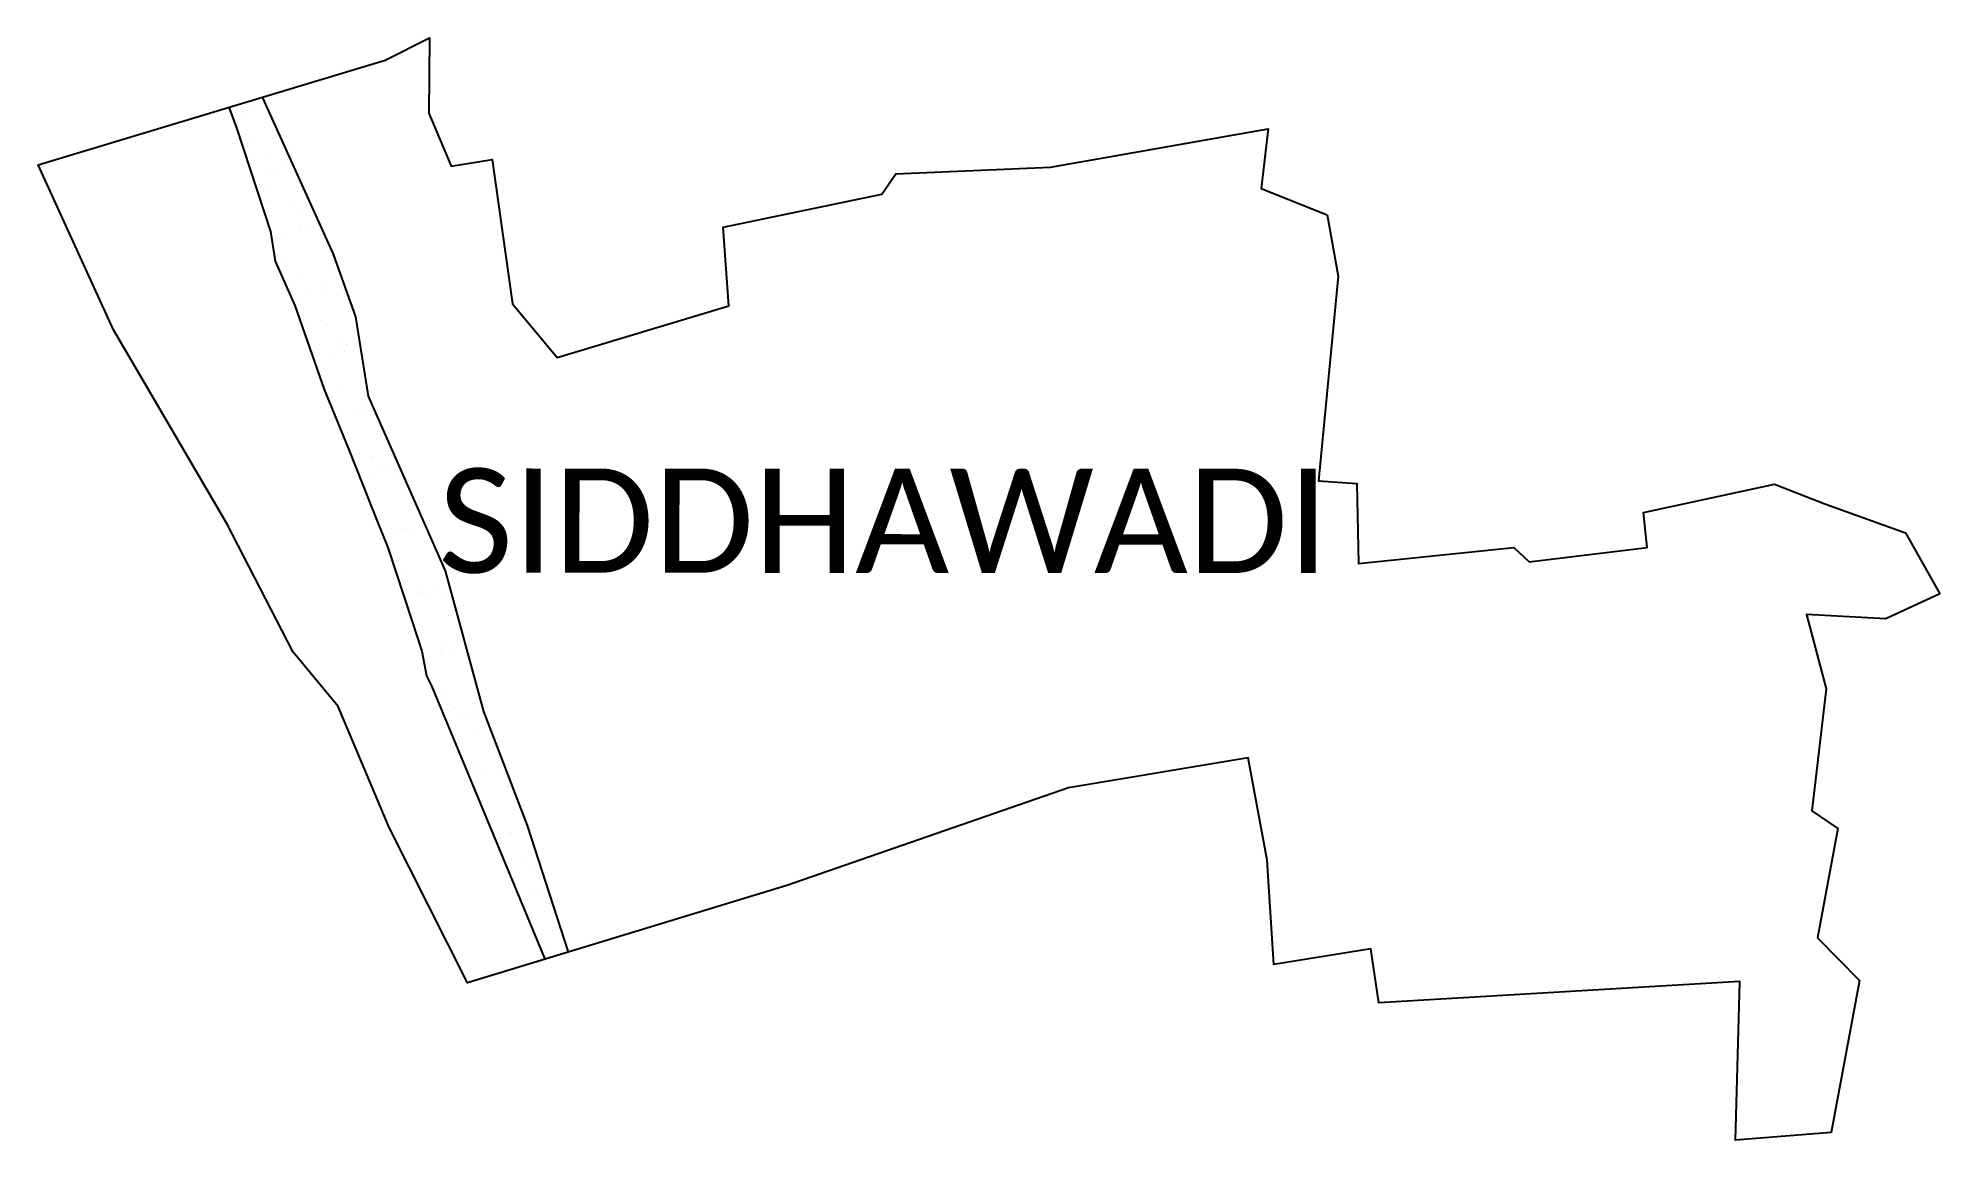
# Model space of a CAD drawing. Header units: metres. Extents: x 353175 to 354739, y 1751298 to 1752204.
import ezdxf

# ---------------------------------------------------------------- set-up
doc = ezdxf.new("R2010")
doc.units = ezdxf.units.M
doc.layers.add('SAND DUNES', color=42, linetype='Continuous')
doc.layers.add('VILLAGE NAME', color=250, linetype='Continuous')

msp = doc.modelspace()

# ---------------------------------------------------------------- linework, layer by layer
at = {"color": 3}
for points in [[(354235.2, 1752058.6), (354244.3, 1752008.3), (354228.3, 1751839.9), (354259.6, 1751837.7), (354261.1, 1751771.7), (354388.9, 1751785), (354401.4, 1751773.3), (354498.4, 1751785.1), (354495.5, 1751813.9), (354603.1, 1751837.2), (354644.5, 1751820.8), (354711, 1751797.1), (354739.2, 1751747), (354694.7, 1751726.3), (354629.4, 1751730), (354645.7, 1751668.8), (354633.9, 1751568.5), (354655.3, 1751553.8), (354638.4, 1751464), (354673.2, 1751428.8), (354649.7, 1751303.9), (354571.2, 1751297.6), (354574.6, 1751428.1), (354277.8, 1751410.4), (354271.1, 1751454.8), (354191.4, 1751441.9), (354185.9, 1751527.9), (354170.3, 1751612), (354022.5, 1751587.2), (353791.1, 1751506.9), (353528.3, 1751426.8), (353464, 1751554.8), (353421.9, 1751654.3), (353385, 1751698.9), (353330.7, 1751804.1), (353237.4, 1751964), (353175.2, 1752099.8), (353460.8, 1752185.9), (353497.1, 1752204.1), (353496.7, 1752142.4), (353514.9, 1752098.7), (353548.7, 1752104.2), (353565.5, 1751985.3), (353602.2, 1751941.3), (353743.2, 1751983.9), (353738.7, 1752048.6), (353869.1, 1752075.5), (353880.6, 1752092.3), (354007.9, 1752097.9), (354186.9, 1752129.3), (354181.1, 1752080.4)], [(354181.1, 1752080.4), (354235.2, 1752058.6)]]:
    msp.add_lwpolyline(points, dxfattribs=at)
at = {"layer": 'SAND DUNES'}
for p, q in [((353332.1, 1752147.1), (353338.3, 1752130.2)), ((353360, 1752154.9), (353359.8, 1752155.5)), ((353418.3, 1752026.2), (353360, 1752154.9)), ((353338.3, 1752130.2), (353366.4, 1752044.9)), ((353366.4, 1752044.9), (353370.3, 1752020.6)), ((353370.3, 1752020.6), (353386.4, 1751984)), ((353436.5, 1751974.8), (353418.3, 1752026.2)), ((353386.4, 1751984), (353410.5, 1751914.9)), ((353447.1, 1751909.4), (353436.5, 1751974.8)), ((353410.5, 1751914.9), (353430.6, 1751866.2)), ((353510.4, 1751765.7), (353447.1, 1751909.4)), ((353430.6, 1751866.2), (353454.7, 1751805.2)), ((353454.7, 1751805.2), (353462.8, 1751784.9)), ((353462.8, 1751784.9), (353482.8, 1751724)), ((353541.7, 1751650), (353510.4, 1751765.7)), ((353482.8, 1751724), (353490.9, 1751699.6)), ((353490.9, 1751699.6), (353494.8, 1751679.3)), ((353494.8, 1751679.3), (353498.9, 1751671.2)), ((353498.9, 1751671.2), (353591.4, 1751447.8)), ((353577.6, 1751556.2), (353541.7, 1751650)), ((353611.4, 1751452.1), (353577.6, 1751556.2)), ((353591.4, 1751447.8), (353591.9, 1751446.2))]:
    msp.add_line(p, q, dxfattribs=at)
at = {"layer": 'SAND DUNES', "linetype": 'Continuous'}
for p, q in [((353343.4, 1752142.7), (353343.4, 1752142.7)), ((353353.8, 1752144.1), (353353.8, 1752144.1)), ((353339.9, 1752125.7), (353339.9, 1752125.7)), ((353348.3, 1752120.3), (353348.3, 1752120.3)), ((353349, 1752098.6), (353349, 1752098.6)), ((353365.1, 1752108.5), (353365.1, 1752108.5)), ((353378.6, 1752100.9), (353378.6, 1752100.9)), ((353361.7, 1752093.3), (353361.7, 1752093.3)), ((353366.4, 1752082.6), (353366.4, 1752082.6)), ((353372.1, 1752094.6), (353372.1, 1752094.6)), ((353364.3, 1752070.2), (353364.3, 1752070.2)), ((353366.2, 1752070), (353366.2, 1752070)), ((353386.2, 1752064.3), (353386.2, 1752064.3)), ((353389.9, 1752060.9), (353389.9, 1752060.9)), ((353379.9, 1752043.9), (353379.9, 1752043.9)), ((353390.3, 1752045.2), (353390.3, 1752045.2)), ((353391.5, 1752049.9), (353391.5, 1752049.9)), ((353394.6, 1752050.7), (353394.6, 1752050.7)), ((353406.6, 1752047.3), (353406.6, 1752047.3)), ((353407.2, 1752044.9), (353407.2, 1752044.9)), ((353371.9, 1752025.4), (353371.9, 1752025.4)), ((353380.3, 1752020), (353380.3, 1752020)), ((353392.6, 1752011.3), (353392.6, 1752011.3)), ((353387.9, 1751989.9), (353387.9, 1751989.9)), ((353398.2, 1751994.5), (353398.2, 1751994.5)), ((353408.6, 1751995.8), (353408.6, 1751995.8)), ((353410.6, 1752000.6), (353410.6, 1752000.6)), ((353420.8, 1751993.4), (353420.8, 1751993.4)), ((353424.9, 1751997.9), (353424.9, 1751997.9)), ((353393.7, 1751972.8), (353393.7, 1751972.8)), ((353396.3, 1751969.9), (353396.3, 1751969.9)), ((353407.7, 1751971.5), (353407.7, 1751971.5)), ((353411.4, 1751968.2), (353411.4, 1751968.2)), ((353416.5, 1751945.1), (353416.5, 1751945.1)), ((353421.9, 1751954.9), (353421.9, 1751954.9)), ((353426.6, 1751950.4), (353426.6, 1751950.4)), ((353426.9, 1751946.4), (353426.9, 1751946.4)), ((353428.7, 1751952.1), (353428.7, 1751952.1)), ((353412.2, 1751919.8), (353412.2, 1751919.8)), ((353423, 1751916.3), (353423, 1751916.3)), ((353434.7, 1751895.6), (353434.7, 1751895.6)), ((353442.5, 1751900.3), (353442.5, 1751900.3)), ((353445.1, 1751897), (353445.1, 1751897)), ((353450, 1751897.5), (353450, 1751897.5)), ((353429.3, 1751878.8), (353429.3, 1751878.8)), ((353432.9, 1751875.4), (353432.9, 1751875.4)), ((353450.3, 1751859.4), (353450.3, 1751859.4)), ((353451.1, 1751858.9), (353451.1, 1751858.9)), ((353458.5, 1751850.2), (353458.5, 1751850.2)), ((353453, 1751846.2), (353453, 1751846.2)), ((353463.4, 1751847.5), (353463.4, 1751847.5)), ((353470.1, 1751841.1), (353470.1, 1751841.1)), ((353473.8, 1751837.7), (353473.8, 1751837.7)), ((353476.4, 1751838.8), (353476.4, 1751838.8)), ((353452.3, 1751820.4), (353452.3, 1751820.4)), ((353471.2, 1751796.8), (353471.2, 1751796.8)), ((353474.5, 1751800), (353474.5, 1751800)), ((353477.6, 1751800.3), (353477.6, 1751800.3)), ((353481.7, 1751798.1), (353481.7, 1751798.1)), ((353471.8, 1751766.6), (353471.8, 1751766.6)), ((353478.7, 1751761.7), (353478.7, 1751761.7)), ((353489.5, 1751747.4), (353489.5, 1751747.4)), ((353490.4, 1751749.9), (353490.4, 1751749.9)), ((353491.7, 1751748.3), (353491.7, 1751748.3)), ((353495.3, 1751744.9), (353495.3, 1751744.9)), ((353499.9, 1751748.7), (353499.9, 1751748.7)), ((353506.9, 1751743.8), (353506.9, 1751743.8)), ((353512.7, 1751728.9), (353512.7, 1751728.9)), ((353506.4, 1751699.8), (353506.4, 1751699.8)), ((353507.8, 1751697.9), (353507.8, 1751697.9)), ((353508, 1751705.2), (353508, 1751705.2)), ((353518.2, 1751699.3), (353518.2, 1751699.3)), ((353509.1, 1751666.7), (353509.1, 1751666.7)), ((353513.2, 1751655.6), (353513.2, 1751655.6)), ((353516.9, 1751652.2), (353516.9, 1751652.2)), ((353522.4, 1751649.6), (353522.4, 1751649.6)), ((353526, 1751648.5), (353526, 1751648.5)), ((353536.1, 1751647.8), (353536.1, 1751647.8)), ((353536.5, 1751649.9), (353536.5, 1751649.9)), ((353534.2, 1751636.2), (353534.2, 1751636.2)), ((353537.2, 1751609.3), (353537.2, 1751609.3)), ((353538.4, 1751599.5), (353538.4, 1751599.5)), ((353544.3, 1751599.1), (353544.3, 1751599.1)), ((353554.7, 1751600.4), (353554.7, 1751600.4)), ((353562.5, 1751589.2), (353562.5, 1751589.2)), ((353563.6, 1751550.6), (353563.6, 1751550.6)), ((353573, 1751551), (353573, 1751551)), ((353554.3, 1751549.3), (353554.3, 1751549.3)), ((353555.7, 1751543.4), (353555.7, 1751543.4)), ((353562.6, 1751549.7), (353562.6, 1751549.7)), ((353575.6, 1751525.1), (353575.6, 1751525.1)), ((353579.2, 1751521.7), (353579.2, 1751521.7)), ((353564.8, 1751512.1), (353564.8, 1751512.1)), ((353570.3, 1751499.2), (353570.3, 1751499.2)), ((353580.8, 1751500.3), (353580.8, 1751500.3)), ((353591.2, 1751501.6), (353591.2, 1751501.6)), ((353592.9, 1751494.2), (353592.9, 1751494.2)), ((353594, 1751455.6), (353594, 1751455.6)), ((353599.1, 1751450.8), (353599.1, 1751450.8)), ((353609.5, 1751452.2), (353609.5, 1751452.2))]:
    msp.add_line(p, q, dxfattribs=at)

# ---------------------------------------------------------------- texts
at = {"layer": 'VILLAGE NAME', "insert": (353504.4, 1751850), "char_height": 85.755, "attachment_point": 1, "rotation": 359.9793}
msp.add_mtext_dynamic_manual_height_columns('{\\fCalibri|b0|i0|c0|p34;SIDDHAWADI}', width=846.213, gutter_width=428.8, heights=[0], dxfattribs=at)

doc.saveas('drawing.dxf')
